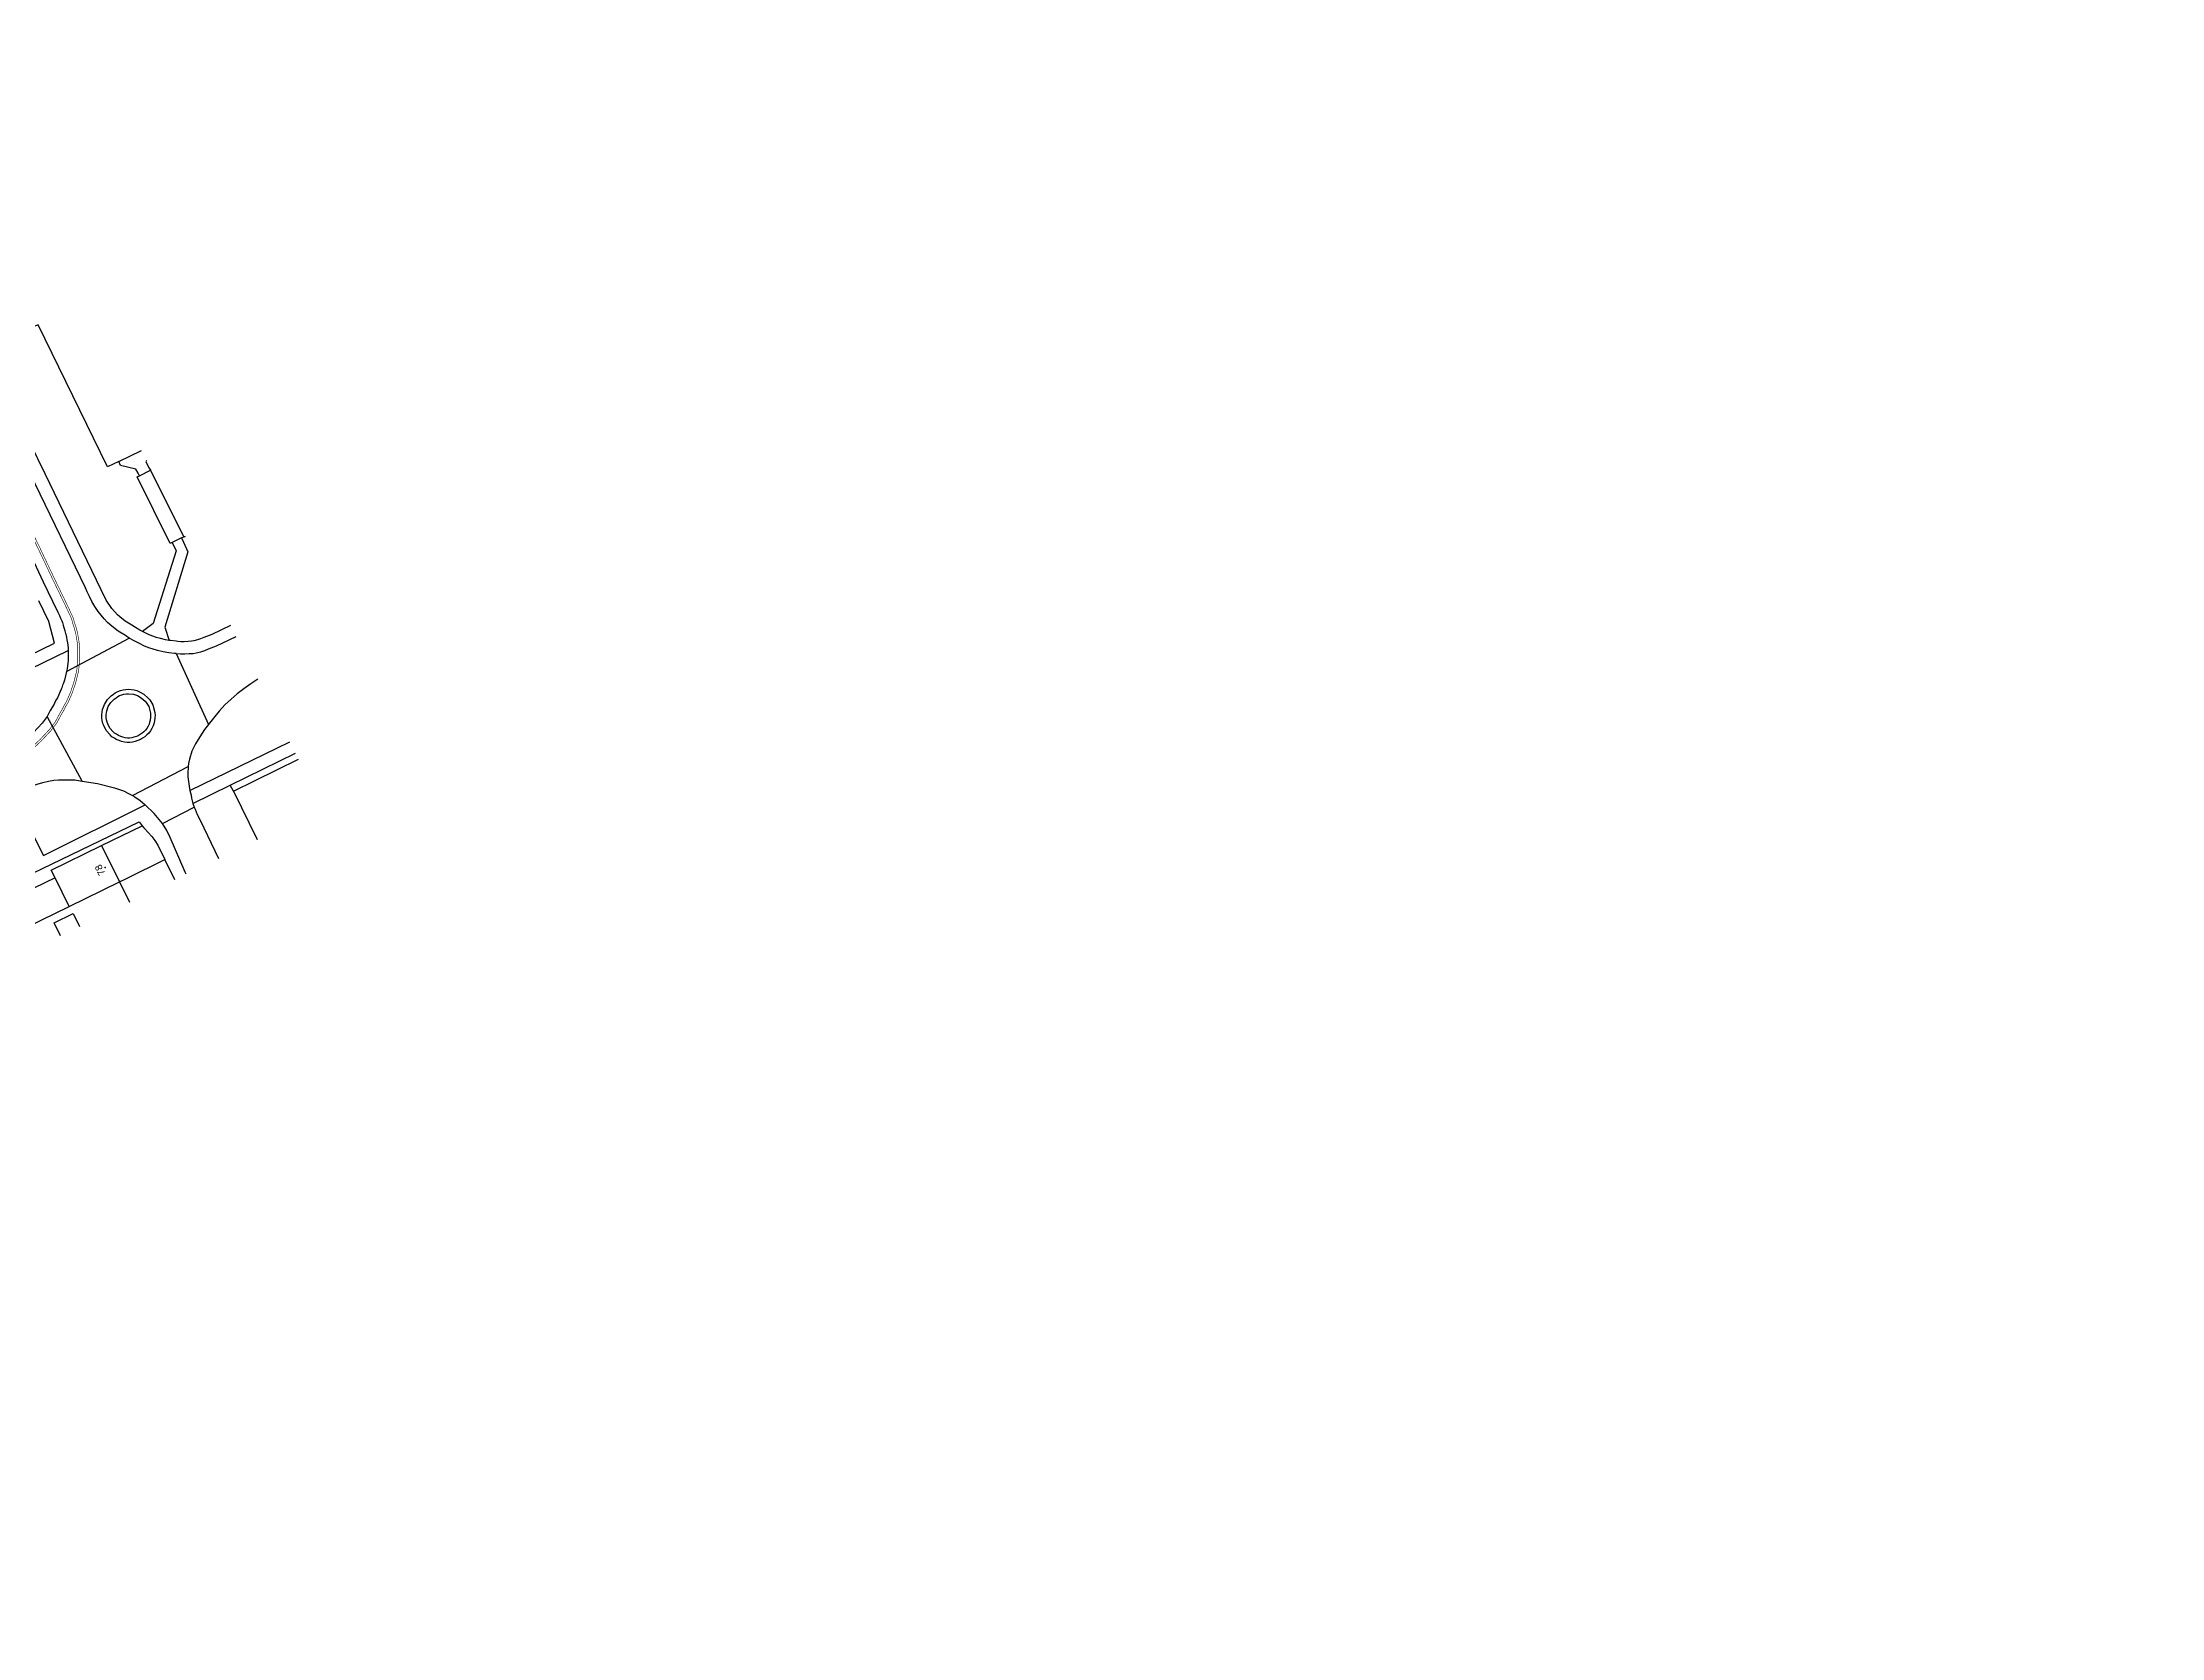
# Model space of a CAD drawing. Header units: millimetres. Extents: x 111502 to 977541, y 8702 to 1044108.
# Drawn here: x 487256.2 to 487595, y 236661.3 to 236916.3 of the extents above; entities that cross this region are included whole.
import ezdxf
from ezdxf.enums import TextEntityAlignment as Align

# ---------------------------------------------------------------- set-up
doc = ezdxf.new("R2010")
doc.units = ezdxf.units.MM
doc.header["$LTSCALE"] = 0.25
doc.linetypes.add('DASHED2', pattern=[9.525, 6.35, -3.175])
doc.linetypes.add('HIDDEN2', pattern=[4.7625, 3.175, -1.5875])
for name, color, linetype in [('E HVSS As Laid HV', 10, 'Continuous'), ('E HVSS Proposed 33kV', 5, 'Continuous'), ('X HVSS Site Background', 8, 'Continuous')]:
    doc.layers.add(name, color=color, linetype=linetype)
doc.styles.add('33A08E50-FA07-457C-9628-6D', font='arial.ttf', dxfattribs={"height": 0.2})

# ---------------------------------------------------------------- blocks, each defined once
blk = doc.blocks.new('OS MAP 060722')
at = {"layer": 'X HVSS Site Background'}
for points in [[(-1583.77, -2235.52), (-1556.48, -2291.56), (-1554.28, -2296.21), (-1552.78, -2299.31), (-1551.93, -2301.06), (-1551.68, -2301.61), (-1551.48, -2302.06), (-1551.28, -2302.46), (-1551.18, -2302.71), (-1551.08, -2303.16), (-1550.78, -2304.06), (-1550.68, -2304.46), (-1550.63, -2304.61), (-1550.53, -2305.06), (-1550.48, -2305.51), (-1550.38, -2305.96), (-1550.28, -2306.76), (-1550.28, -2307.21)], [(-1542.15, -2276.96), (-1543.98, -2277.86), (-1555.08, -2255.11), (-1555.58, -2255.36)], [(-1540.53, -2305.21), (-1541.13, -2304.81), (-1542.28, -2304.11), (-1543.28, -2303.31), (-1543.98, -2302.71), (-1544.53, -2302.16), (-1544.98, -2301.56), (-1545.48, -2300.96), (-1545.88, -2300.31), (-1546.03, -2300.16), (-1546.48, -2299.36), (-1546.88, -2298.56), (-1547.23, -2297.81), (-1547.48, -2297.16), (-1563.63, -2263.91)], [(-1538.39, -2304.15), (-1538.79, -2303.94), (-1539.5, -2303.54), (-1540.08, -2303.16), (-1541.15, -2302.5), (-1542.03, -2301.8), (-1542.4, -2301.48), (-1543.28, -2300.47), (-1544.18, -2299.15), (-1545.01, -2297.5), (-1553.93, -2278.96), (-1562.3, -2261.96), (-1562.36, -2261.49), (-1562.36, -2261.03), (-1561.68, -2258.61)], [(-1542.15, -2276.96), (-1538.57, -2275.2)], [(-1541.88, -2277.61), (-1542.15, -2276.96)], [(-1537.75, -2276.82), (-1537.83, -2277.06), (-1537.33, -2278.06), (-1537.08, -2278.36)], [(-1538.88, -2279.26), (-1539.08, -2278.86), (-1539.43, -2278.21), (-1541.88, -2277.61)], [(-1539.23, -2279.41), (-1538.88, -2279.26)], [(-1533.98, -2290.11), (-1539.23, -2279.41)], [(-1538.88, -2279.26), (-1537.08, -2278.36)], [(-1537.08, -2278.36), (-1536.98, -2278.31)], [(-1537.08, -2278.36), (-1531.78, -2289.06)], [(-1533.63, -2289.96), (-1532.98, -2291.26), (-1536.68, -2302.91), (-1538.39, -2304.15)], [(-1532.13, -2289.21), (-1531.83, -2289.86), (-1531.13, -2291.41), (-1534.83, -2303.46), (-1534.14, -2305.58)], [(-1533.63, -2289.96), (-1533.98, -2290.11)], [(-1532.13, -2289.21), (-1533.63, -2289.96)], [(-1531.78, -2289.06), (-1532.13, -2289.21)], [(-1531.57, -2288.96), (-1531.78, -2289.06)], [(-1596.63, -2327.51), (-1552.43, -2306.01), (-1553.38, -2302.56), (-1554.98, -2299.27)], [(-1534.14, -2305.58), (-1534.71, -2305.49), (-1535.49, -2305.31), (-1536.21, -2305.1), (-1536.56, -2304.97), (-1537.31, -2304.7), (-1537.98, -2304.37), (-1538.39, -2304.15)], [(-1524.31, -2303.22), (-1527.31, -2304.66), (-1528.56, -2305.14), (-1529.1, -2305.36), (-1529.57, -2305.51), (-1530.18, -2305.64), (-1530.55, -2305.71), (-1531.07, -2305.76), (-1531.7, -2305.8), (-1532.25, -2305.8), (-1532.74, -2305.76), (-1533.01, -2305.72), (-1533.91, -2305.62), (-1534.14, -2305.58)], [(-1561.58, -2324.61), (-1566.33, -2314.96), (-1550.28, -2307.21)], [(-1550.53, -2310.56), (-1540.53, -2305.21)], [(-1550.28, -2307.21), (-1550.28, -2308.81), (-1550.33, -2309.21), (-1550.43, -2310.11), (-1550.53, -2310.56)], [(-1532.98, -2307.71), (-1533.28, -2307.66), (-1534.18, -2307.56), (-1535.08, -2307.41), (-1535.98, -2307.21), (-1536.83, -2306.96), (-1537.23, -2306.81), (-1538.08, -2306.51), (-1538.88, -2306.11), (-1539.73, -2305.66), (-1540.53, -2305.21)], [(-1532.98, -2307.71), (-1532.33, -2307.76), (-1531.63, -2307.76), (-1530.93, -2307.71), (-1530.28, -2307.66), (-1529.78, -2307.56), (-1529.08, -2307.41), (-1528.43, -2307.21), (-1527.83, -2306.96), (-1526.53, -2306.46), (-1523.42, -2304.97)], [(-1550.53, -2310.56), (-1550.88, -2311.96), (-1551.03, -2312.41), (-1551.18, -2312.76), (-1551.28, -2313.16), (-1551.38, -2313.41), (-1551.98, -2314.76), (-1552.23, -2315.16), (-1552.48, -2315.61), (-1552.53, -2315.76), (-1553.13, -2316.81), (-1553.63, -2317.76)], [(-1532.98, -2307.71), (-1527.85, -2319.03)], [(-1544.48, -2315.86), (-1543.98, -2315.06), (-1543.38, -2314.46), (-1543.03, -2314.21), (-1542.73, -2313.96), (-1542.33, -2313.76), (-1541.88, -2313.61), (-1541.48, -2313.51), (-1541.03, -2313.46), (-1540.63, -2313.41), (-1539.73, -2313.51), (-1539.28, -2313.61), (-1538.88, -2313.81), (-1538.18, -2314.21), (-1537.48, -2314.81), (-1537.23, -2315.11), (-1536.73, -2315.91), (-1536.43, -2317.11), (-1536.38, -2317.56), (-1536.42, -2317.96), (-1536.48, -2318.46), (-1536.58, -2318.91), (-1536.68, -2319.26), (-1536.88, -2319.66), (-1537.13, -2320.06), (-1537.38, -2320.41), (-1537.68, -2320.71), (-1538.03, -2321.01), (-1538.38, -2321.21), (-1538.73, -2321.46), (-1539.13, -2321.61), (-1539.58, -2321.76), (-1539.98, -2321.86), (-1540.43, -2321.91), (-1540.83, -2321.91), (-1541.28, -2321.86), (-1541.73, -2321.76), (-1542.13, -2321.61), (-1542.58, -2321.41), (-1542.88, -2321.21), (-1543.28, -2321.01), (-1543.58, -2320.71), (-1544.18, -2320.01), (-1544.58, -2319.21), (-1544.73, -2318.86), (-1544.83, -2318.41), (-1544.88, -2317.96), (-1544.88, -2317.51), (-1544.83, -2317.06), (-1544.78, -2316.66), (-1544.48, -2315.86)], [(-1543.85, -2316.17), (-1543.43, -2315.5), (-1542.92, -2314.99), (-1542.6, -2314.76), (-1542.34, -2314.55), (-1542.06, -2314.41), (-1541.71, -2314.29), (-1541.35, -2314.2), (-1540.94, -2314.15), (-1540.62, -2314.11), (-1539.84, -2314.2), (-1539.51, -2314.27), (-1539.21, -2314.42), (-1538.58, -2314.78), (-1537.98, -2315.3), (-1537.79, -2315.52), (-1537.38, -2316.18), (-1537.12, -2317.23), (-1537.08, -2317.56), (-1537.11, -2317.88), (-1537.17, -2318.34), (-1537.26, -2318.74), (-1537.33, -2319), (-1537.49, -2319.31), (-1537.71, -2319.67), (-1537.91, -2319.95), (-1538.15, -2320.19), (-1538.43, -2320.43), (-1538.75, -2320.62), (-1539.06, -2320.83), (-1539.36, -2320.95), (-1539.75, -2321.08), (-1540.1, -2321.17), (-1540.47, -2321.21), (-1540.79, -2321.21), (-1541.16, -2321.17), (-1541.53, -2321.08), (-1541.86, -2320.96), (-1542.24, -2320.79), (-1542.52, -2320.6), (-1542.86, -2320.43), (-1543.06, -2320.23), (-1543.59, -2319.62), (-1543.94, -2318.91), (-1544.06, -2318.64), (-1544.13, -2318.29), (-1544.18, -2317.92), (-1544.18, -2317.55), (-1544.13, -2317.14), (-1544.09, -2316.83), (-1543.85, -2316.17)], [(-1519.93, -2311.81), (-1521.08, -2312.56), (-1522.18, -2313.31), (-1523.23, -2314.11), (-1524.23, -2314.96), (-1525.23, -2315.91), (-1526.13, -2316.91), (-1526.83, -2317.76), (-1527.68, -2318.81), (-1527.85, -2319.03)], [(-1553.63, -2317.76), (-1553.78, -2317.96), (-1554.43, -2318.81), (-1555.83, -2320.31), (-1556.58, -2321.01), (-1557.38, -2321.66), (-1557.78, -2322.01), (-1558.88, -2322.86), (-1559.98, -2323.61), (-1560.63, -2324.01), (-1561.58, -2324.61)], [(-1548.05, -2328.11), (-1553.63, -2317.76)], [(-1527.85, -2319.03), (-1528.48, -2319.86), (-1529.23, -2321.01), (-1529.93, -2322.11), (-1530.48, -2323.31), (-1530.88, -2324.56), (-1531.03, -2325.26), (-1531.07, -2325.75)], [(-1530.83, -2329.61), (-1514.85, -2321.8)], [(-1524.38, -2328.73), (-1513.93, -2323.6)], [(-1523.83, -2329.71), (-1513.42, -2324.6)], [(-1559.13, -2330.21), (-1557.68, -2329.51), (-1556.88, -2329.16), (-1556.03, -2328.86), (-1555.23, -2328.56), (-1554.33, -2328.31), (-1553.43, -2328.11), (-1552.58, -2327.96), (-1551.83, -2327.91), (-1550.98, -2327.86), (-1550.08, -2327.86), (-1549.18, -2327.91), (-1548.33, -2328.06), (-1548.05, -2328.11)], [(-1539.98, -2330.41), (-1531.07, -2325.75)], [(-1531.07, -2325.75), (-1531.08, -2325.96), (-1531.13, -2326.71), (-1531.13, -2327.41), (-1530.93, -2328.91), (-1530.83, -2329.61)], [(-1559.13, -2330.21), (-1554.23, -2339.96), (-1537.97, -2331.88)], [(-1548.05, -2328.11), (-1545.58, -2328.48), (-1542.86, -2329.15), (-1541.43, -2329.67), (-1540.51, -2330.1), (-1539.98, -2330.41)], [(-1539.98, -2330.41), (-1539.63, -2330.61), (-1538.77, -2331.21), (-1537.97, -2331.88)], [(-1530.83, -2329.61), (-1530.63, -2330.36), (-1530.53, -2330.81), (-1530.33, -2331.66)], [(-1530.33, -2331.66), (-1524.38, -2328.73)], [(-1523.83, -2329.71), (-1524.38, -2328.73)], [(-1523.83, -2329.71), (-1520.05, -2337.42)], [(-1573.09, -2351.07), (-1538.93, -2334.61), (-1538.42, -2335.25)], [(-1535.17, -2334.89), (-1535.18, -2334.88), (-1536.53, -2333.26), (-1537.97, -2331.88)], [(-1535.17, -2334.89), (-1530.1, -2332.24)], [(-1530.33, -2331.66), (-1530.1, -2332.24)], [(-1530.1, -2332.24), (-1529.98, -2332.56), (-1529.63, -2333.41), (-1529.18, -2334.31), (-1526.21, -2340.44)], [(-1544.93, -2338.41), (-1538.42, -2335.25)], [(-1538.42, -2335.25), (-1538.18, -2335.56), (-1538.08, -2335.66), (-1536.88, -2336.96), (-1536.43, -2337.61), (-1535.93, -2338.31), (-1534.79, -2340.63)], [(-1531.41, -2342.99), (-1531.58, -2342.66), (-1533.95, -2337.12), (-1534.51, -2335.97), (-1535.17, -2334.89)], [(-1552.36, -2343.56), (-1552.98, -2342.31), (-1544.93, -2338.41)], [(-1544.93, -2338.41), (-1542.08, -2344.21)], [(-1540.95, -2343.65), (-1534.79, -2340.63)], [(-1533.19, -2343.86), (-1534.79, -2340.63)], [(-1552.36, -2343.56), (-1559.18, -2346.88), (-1556.78, -2351.41)], [(-1550.13, -2348.16), (-1552.36, -2343.56)], [(-1550.13, -2348.16), (-1542.08, -2344.21)], [(-1542.08, -2344.21), (-1540.95, -2343.65)], [(-1542.08, -2344.21), (-1540.48, -2347.44)], [(-1556.78, -2351.41), (-1550.13, -2348.16)], [(-1551.5, -2352.85), (-1552.53, -2350.76), (-1549.48, -2349.26), (-1548.45, -2351.35)]]:
    blk.add_lwpolyline(points, dxfattribs=at)
blk.add_point((-1544.38, -2341.91), dxfattribs=at)
at = {"layer": 'X HVSS Site Background', "style": '33A08E50-FA07-457C-9628-6D'}
blk.add_text('78', height=1.125, rotation=117, dxfattribs=at).set_placement((-1544.38, -2341.91), align=Align.BOTTOM_CENTER)

msp = doc.modelspace()

# ---------------------------------------------------------------- linework, layer by layer
at = {"lineweight": 0}
msp.add_circle((488727.82, 239008.33), 11388.42, dxfattribs=at)
at = {"layer": 'E HVSS Proposed 33kV', "linetype": 'HIDDEN2', "lineweight": 0, "const_width": 0.1, "flags": 128}
for points in [[(487172.53, 237005.45), (487219.44, 236909.73), (487255.5, 236835.42), (487257.7, 236830.77), (487259.19, 236827.68), (487260.05, 236825.91), (487260.31, 236825.34), (487260.5, 236824.91), (487260.72, 236824.49), (487260.89, 236824.06), (487261, 236823.56), (487261.29, 236822.68), (487261.39, 236822.28), (487261.45, 236822.11), (487261.58, 236821.5), (487261.63, 236821.05), (487261.73, 236820.61), (487261.85, 236819.65), (487261.85, 236819.1), (487261.85, 236817.4), (487261.79, 236816.92), (487261.68, 236815.95), (487261.56, 236815.39), (487261.19, 236813.92), (487261, 236813.35), (487260.87, 236813.05), (487260.78, 236812.67), (487260.63, 236812.3), (487259.97, 236810.82), (487259.69, 236810.36), (487259.52, 236810.07), (487259.47, 236809.91), (487258.81, 236808.75), (487258.26, 236807.72), (487258.04, 236807.41), (487257.34, 236806.5), (487255.85, 236804.9), (487255.02, 236804.13), (487254.2, 236803.46), (487253.79, 236803.1), (487252.61, 236802.2), (487251.44, 236801.4), (487250.77, 236800.98), (487249.84, 236800.4), (487249.19, 236799.96), (487248.05, 236799.37), (487238.33, 236794.61), (487221.99, 236786.56), (487212.77, 236782), (487211.07, 236781.2), (487207.76, 236779.57), (487206.7, 236779.18), (487205.65, 236778.85), (487204.67, 236778.63), (487203.63, 236778.43), (487202.65, 236778.26), (487201.57, 236778.15), (487200.54, 236778.1), (487199.37, 236778.1), (487198.3, 236778.28), (487197.53, 236778.46), (487196.9, 236778.67), (487196.22, 236778.85), (487195.58, 236779.2), (487194.98, 236779.45), (487194.38, 236779.78), (487194.26, 236779.83), (487193.29, 236780.4), (487193.22, 236780.44, 0.208012), (487192.07, 236780.54), (487184.45, 236778.04, 0.270281), (487183.48, 236776.95), (487183.42, 236776.67), (487183.36, 236776.3), (487182.71, 236774.11), (487182.26, 236773.12), (487181.81, 236772.12), (487181.38, 236771.13), (487180.75, 236770.1), (487180.09, 236769.16), (487178.72, 236767.48), (487177.88, 236766.58), (487177.05, 236765.86), (487175.35, 236764.49), (487174.48, 236763.94), (487173.31, 236763.17), (487172.08, 236762.48), (487156.06, 236754.5), (487155.17, 236754.11), (487154.19, 236753.76), (487153.25, 236753.54), (487152.3, 236753.33), (487151.3, 236753.16), (487150.66, 236753.1), (487149.69, 236753.05), (487148.76, 236753.05), (487147.77, 236753.1), (487146.78, 236753.21), (487145.85, 236753.38), (487144.9, 236753.59), (487144.09, 236753.78), (487143.71, 236753.84), (487142.56, 236754.25), (487141.48, 236754.68), (487140.46, 236755.16), (487139.49, 236755.67), (487139.1, 236755.87, 0.235704), (487137.81, 236755.86), (487131.68, 236752.8, 0.199869), (487130.96, 236751.95), (487130.41, 236750.27), (487129.68, 236748.69), (487128.96, 236747.18), (487127.57, 236744.35), (487127.37, 236744.07), (487126.69, 236743.12), (487125.89, 236742.11), (487125.08, 236741.19), (487123.95, 236740.06), (487122.96, 236739.23), (487122.01, 236738.38), (487121.12, 236737.77), (487120.39, 236737.28), (487119.55, 236736.92), (487119.05, 236736.71), (487118.83, 236736.58), (487117.27, 236735.85), (487107.53, 236731.11), (487091.48, 236723.31), (487081.78, 236718.56), (487080.13, 236717.76), (487076.96, 236716.2), (487075.73, 236715.85), (487074.5, 236715.58), (487073.26, 236715.36), (487072.25, 236715.26), (487071.05, 236715.15), (487069.8, 236715.1), (487068.55, 236715.15), (487067.33, 236715.26), (487066.12, 236715.49), (487065.18, 236715.79), (487063.48, 236716.47), (487062.46, 236717.13), (487062.3, 236717.25), (487062.06, 236717.38, 0.230434), (487060.8, 236717.45), (487053.38, 236714.33, 0.242943), (487052.53, 236713.3), (487052.36, 236712.54), (487052.13, 236711.62), (487051.78, 236710.75), (487051.34, 236709.75), (487050.53, 236708.7), (487050.24, 236707.88), (487049.23, 236706.45), (487048.42, 236705.49), (487047.66, 236704.44), (487047.37, 236704.04), (487047.03, 236703.65), (487046.78, 236703.35), (487046.44, 236702.95), (487046.14, 236702.64), (487045.85, 236702.25), (487045.05, 236701.56), (487044.91, 236701.42), (487044.39, 236700.96), (487043.94, 236700.6), (487043.54, 236700.25), (487042.98, 236699.82), (487042.41, 236699.48), (487041.16, 236698.7), (487040.66, 236698.45), (487039.76, 236698.05), (487032.84, 236694.56), (487000.67, 236678.9), (486993.78, 236675.71), (486987.62, 236672.53), (486986.43, 236672.09), (486985.66, 236671.82), (486984.77, 236671.58), (486982.99, 236671.3), (486981.22, 236671.25), (486980.56, 236671.25), (486978.72, 236671.47), (486976.88, 236671.79), (486974.34, 236672.59), (486973.08, 236673.08), (486972.07, 236673.57), (486971.58, 236673.84), (486971.23, 236674.07), (486970.82, 236674.36), (486969.84, 236675.12), (486968.94, 236675.97), (486967.26, 236677.55), (486966.75, 236678.18), (486966.34, 236678.79), (486965.64, 236680.33), (486964.92, 236681.91), (486963.8, 236684.39), (486955.91, 236700.76), (486949.96, 236712.25), (486938.88, 236735.05), (486927.32, 236758.83), (486925.11, 236763.37), (486911.81, 236790.72), (486902.6, 236809.72), (486897.85, 236819.53), (486885.94, 236844.28, 0.415997), (486881.92, 236845.67), (486881.11, 236845.28)], [(487172.8, 237005.58), (487219.71, 236909.86), (487255.77, 236835.55), (487257.97, 236830.9), (487259.46, 236827.81), (487260.32, 236826.04), (487260.59, 236825.46), (487260.77, 236825.04), (487260.99, 236824.61), (487261.17, 236824.15), (487261.29, 236823.64), (487261.58, 236822.77), (487261.68, 236822.37), (487261.74, 236822.19), (487261.88, 236821.55), (487261.93, 236821.1), (487262.02, 236820.67), (487262.15, 236819.67), (487262.15, 236819.1), (487262.15, 236817.38), (487262.09, 236816.88), (487261.98, 236815.9), (487261.85, 236815.32), (487261.48, 236813.83), (487261.28, 236813.24), (487261.16, 236812.96), (487261.06, 236812.58), (487260.9, 236812.18), (487260.24, 236810.68), (487259.94, 236810.21), (487259.8, 236809.95), (487259.75, 236809.79), (487259.07, 236808.61), (487258.52, 236807.56), (487258.27, 236807.23), (487257.56, 236806.3), (487256.06, 236804.69), (487255.22, 236803.9), (487254.39, 236803.24), (487253.98, 236802.87), (487252.79, 236801.95), (487251.61, 236801.15), (487250.93, 236800.73), (487250.01, 236800.15), (487249.34, 236799.71), (487248.19, 236799.1), (487238.47, 236794.34), (487222.12, 236786.29), (487212.9, 236781.73), (487211.2, 236780.93), (487207.88, 236779.3), (487206.8, 236778.9), (487205.73, 236778.56), (487204.73, 236778.34), (487203.68, 236778.13), (487202.69, 236777.97), (487201.59, 236777.85), (487200.55, 236777.8), (487199.35, 236777.8), (487198.24, 236777.98), (487197.45, 236778.17), (487196.81, 236778.38), (487196.1, 236778.57), (487195.45, 236778.93), (487194.85, 236779.18), (487194.24, 236779.51), (487194.12, 236779.57), (487193.14, 236780.14), (487193.07, 236780.17, 0.208012), (487192.16, 236780.26), (487184.54, 236777.76, 0.270281), (487183.77, 236776.89), (487183.72, 236776.62), (487183.66, 236776.23), (487182.99, 236774.01), (487182.54, 236772.99), (487182.09, 236771.99), (487181.64, 236770.99), (487181, 236769.93), (487180.33, 236768.98), (487178.94, 236767.28), (487178.08, 236766.36), (487177.24, 236765.63), (487175.53, 236764.24), (487174.65, 236763.69), (487173.46, 236762.92), (487172.22, 236762.22), (487156.18, 236754.22), (487155.28, 236753.83), (487154.27, 236753.47), (487153.31, 236753.25), (487152.35, 236753.03), (487151.34, 236752.86), (487150.69, 236752.8), (487149.7, 236752.75), (487148.75, 236752.75), (487147.75, 236752.81), (487146.74, 236752.92), (487145.79, 236753.09), (487144.84, 236753.3), (487144.04, 236753.49), (487143.64, 236753.55), (487142.45, 236753.97), (487141.36, 236754.4), (487140.32, 236754.89), (487139.36, 236755.4), (487138.97, 236755.6, 0.235704), (487137.94, 236755.6), (487131.82, 236752.53, 0.199869), (487131.24, 236751.86), (487130.69, 236750.17), (487129.96, 236748.57), (487129.23, 236747.05), (487127.83, 236744.2), (487127.62, 236743.89), (487126.93, 236742.93), (487126.12, 236741.91), (487125.3, 236740.98), (487124.15, 236739.84), (487123.16, 236739), (487122.19, 236738.14), (487121.29, 236737.52), (487120.53, 236737.02), (487119.67, 236736.65), (487119.19, 236736.44), (487118.97, 236736.31), (487117.4, 236735.58), (487107.66, 236730.84), (487091.61, 236723.04), (487081.91, 236718.29), (487080.26, 236717.49), (487077.07, 236715.92), (487075.8, 236715.55), (487074.56, 236715.28), (487073.31, 236715.07), (487072.28, 236714.96), (487071.07, 236714.85), (487069.8, 236714.8), (487068.53, 236714.85), (487067.29, 236714.97), (487066.05, 236715.2), (487065.08, 236715.51), (487063.35, 236716.2), (487062.29, 236716.88), (487062.14, 236716.99), (487061.92, 236717.12, 0.230434), (487060.91, 236717.17), (487053.5, 236714.05, 0.242943), (487052.82, 236713.24), (487052.65, 236712.47), (487052.41, 236711.53), (487052.06, 236710.64), (487051.6, 236709.6), (487050.8, 236708.55), (487050.51, 236707.74), (487049.46, 236706.27), (487048.66, 236705.31), (487047.9, 236704.27), (487047.61, 236703.86), (487047.26, 236703.46), (487047.01, 236703.16), (487046.66, 236702.74), (487046.37, 236702.45), (487046.07, 236702.04), (487045.26, 236701.34), (487045.12, 236701.2), (487044.58, 236700.73), (487044.13, 236700.37), (487043.73, 236700.02), (487043.15, 236699.57), (487042.57, 236699.22), (487041.31, 236698.43), (487040.79, 236698.18), (487039.89, 236697.78), (487032.97, 236694.29), (487000.79, 236678.63), (486993.91, 236675.44), (486987.74, 236672.25), (486986.53, 236671.81), (486985.75, 236671.53), (486984.83, 236671.29), (486983.02, 236671), (486981.23, 236670.95), (486980.54, 236670.95), (486978.68, 236671.17), (486976.81, 236671.5), (486974.24, 236672.3), (486972.96, 236672.8), (486971.93, 236673.3), (486971.43, 236673.58), (486971.06, 236673.82), (486970.64, 236674.12), (486969.65, 236674.89), (486968.73, 236675.75), (486967.04, 236677.34), (486966.51, 236678.01), (486966.08, 236678.65), (486965.37, 236680.2), (486964.65, 236681.79), (486963.52, 236684.27), (486955.64, 236700.62), (486949.7, 236712.12), (486938.61, 236734.92), (486927.05, 236758.7), (486924.84, 236763.24), (486911.54, 236790.59), (486902.33, 236809.59), (486897.58, 236819.4), (486885.8, 236843.87, 0.415997), (486881.78, 236845.27), (486881.25, 236845.01)]]:
    msp.add_lwpolyline(points, format="xyb", dxfattribs=at)

# ---------------------------------------------------------------- block references
at = {"layer": 'E HVSS As Laid HV', "linetype": 'DASHED2', "lineweight": 0}
msp.add_blockref('OS MAP 060722', (488810.58, 239126.31), dxfattribs=at)

doc.saveas('drawing.dxf')
